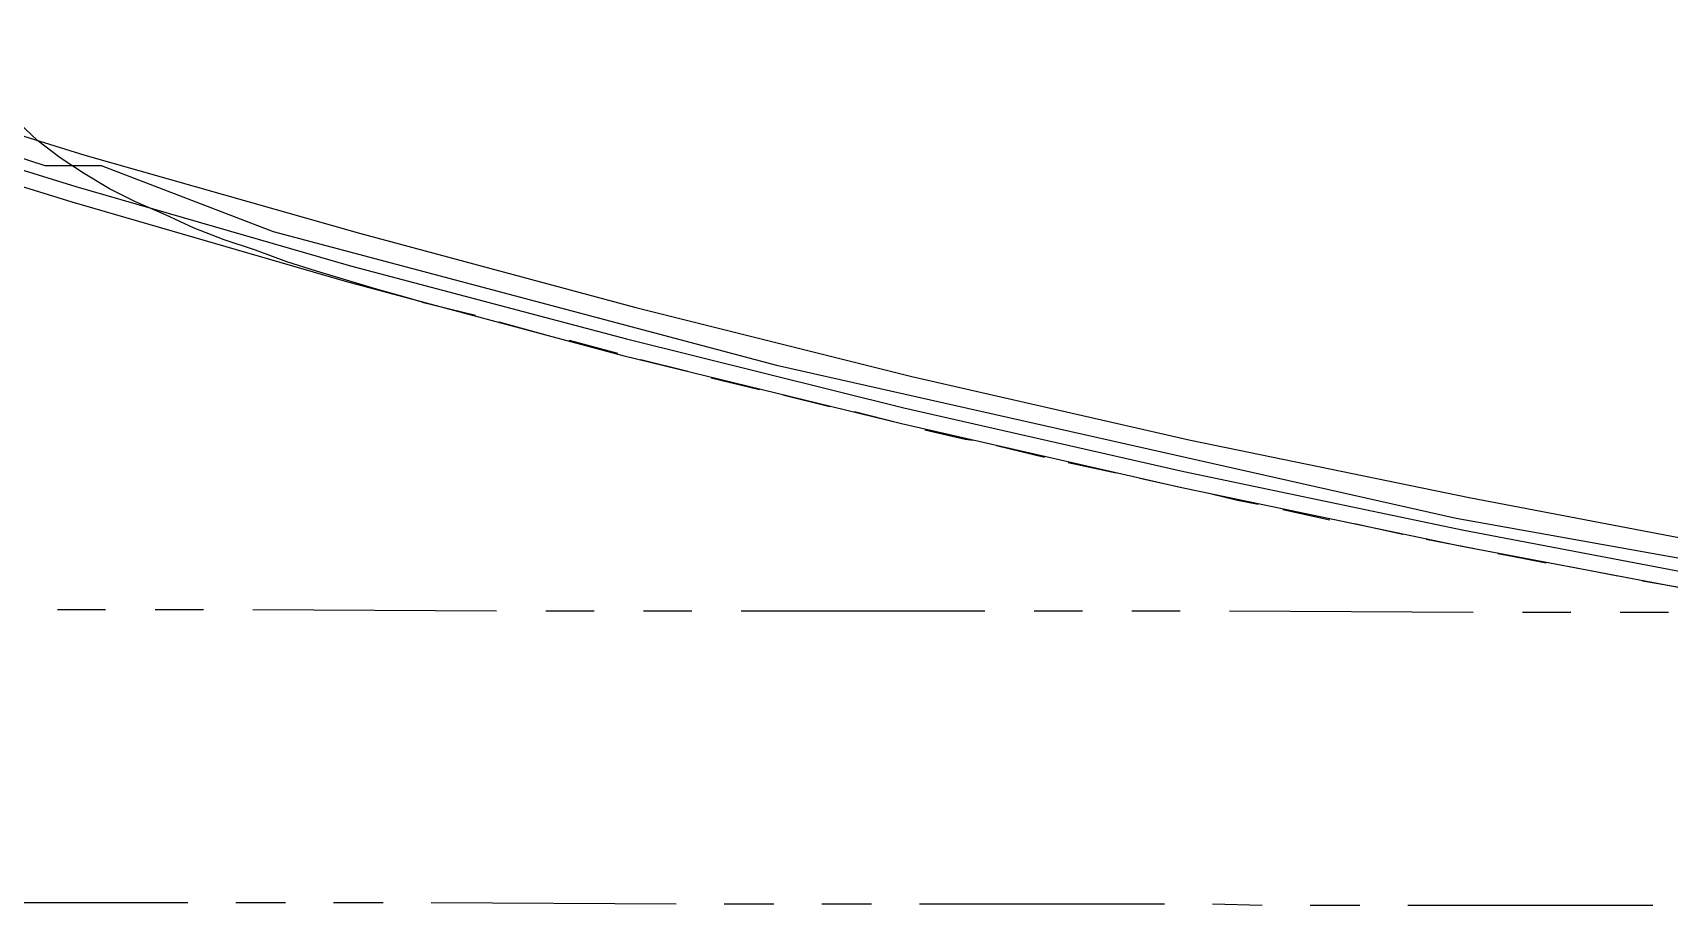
# Model space of a CAD drawing. Header units: feet. Extents: x -84 to 198, y -22 to 181.
# Drawn here: x 22.63 to 39.38, y 6.79 to 15.72 of the extents above; entities that cross this region are included whole.
import ezdxf

# ---------------------------------------------------------------- set-up
doc = ezdxf.new("R2010")
doc.units = ezdxf.units.FT
doc.layers.add('A-AREA-UNIDAD', color=30, linetype='CONTINUOUS')
doc.layers.add('A-LINEA', color=7, linetype='CONTINUOUS')

msp = doc.modelspace()

# ---------------------------------------------------------------- linework, layer by layer
at = {"layer": 'A-AREA-UNIDAD'}
msp.add_lwpolyline([(0.48, 26.6844), (12.928, 26.6844), (13.2, 24.5156), (13.152, 19.36), (13.36, 18.5244), (13.648, 18.0444), (14.528, 17.3156), (16.208, 16.5156), (17.04, 16.3556), (17.12, 14.88), (18.16, 14.88), (18.208, 15.52), (19.2, 15.52), (22.752, 14.3644), (23.328, 14.3644), (25.088, 13.6889), (30.24, 12.32), (37.2, 10.7556), (42.56, 9.7956)], dxfattribs=at)
at = {"layer": 'A-LINEA'}
for p, q in [((26.6133, 12.9644), (27.16, 12.8311)), ((27.4, 12.7644), (27.88, 12.6311)), ((28.12, 12.5778), (28.6133, 12.4444)), ((28.8533, 12.3778), (29.3333, 12.2578)), ((29.5733, 12.1911), (30.0667, 12.0711)), ((30.3067, 12.0178), (30.7867, 11.8978)), ((31.04, 11.8444), (31.52, 11.7244)), ((32.4933, 11.4978), (32.9867, 11.3778)), ((33.2267, 11.3244), (33.72, 11.2178)), ((33.96, 11.1644), (34.44, 11.0578)), ((35.4267, 10.8444), (35.9067, 10.7378)), ((36.16, 10.6978), (36.6533, 10.5911)), ((36.8933, 10.5378), (37.3867, 10.4444)), ((38.36, 10.2578), (38.8533, 10.1644)), ((39.1067, 10.1111), (39.5867, 10.0311)), ((22.88, 9.8178), (23.3733, 9.8178)), ((23.88, 9.8178), (24.3733, 9.8178)), ((24.88, 9.8178), (27.3733, 9.8044)), ((27.88, 9.8044), (28.3733, 9.8044)), ((28.88, 9.8044), (29.3733, 9.8044)), ((29.88, 9.8044), (32.3733, 9.8044)), ((32.88, 9.8044), (33.3733, 9.8044)), ((33.88, 9.8044), (34.3733, 9.8044)), ((34.88, 9.8044), (37.3733, 9.7911)), ((37.88, 9.7911), (38.3733, 9.7911)), ((38.88, 9.7911), (39.3733, 9.7911)), ((21.7067, 6.8178), (24.2133, 6.8178)), ((24.7067, 6.8178), (25.2133, 6.8178)), ((25.7067, 6.8178), (26.2133, 6.8178)), ((26.7067, 6.8178), (29.2133, 6.8044)), ((29.7067, 6.8044), (30.2133, 6.8044)), ((30.7067, 6.8044), (31.2133, 6.8044)), ((31.7067, 6.8044), (34.2133, 6.8044)), ((34.7067, 6.8044), (35.2133, 6.7911)), ((35.7067, 6.7911), (36.2133, 6.7911)), ((36.7067, 6.7911), (39.2133, 6.7911))]:
    msp.add_line(p, q, dxfattribs=at)
for points in [[(20.3733, 15.3378), (23.16, 14.4711), (25.9733, 13.6711), (28.8, 12.9111), (31.6267, 12.2044), (34.48, 11.5511), (37.3333, 10.9644), (40.2133, 10.4178)], [(20.3733, 15.3378), (23.16, 14.4711), (25.9733, 13.6711), (28.8, 12.9111), (31.6267, 12.2044), (34.48, 11.5511), (37.3333, 10.9644), (40.2133, 10.4178)], [(20.2667, 15.0178), (23.0667, 14.1511), (25.88, 13.3378), (28.7067, 12.5911), (31.5467, 11.8844), (34.4133, 11.2311), (37.28, 10.6311), (40.1467, 10.0844)], [(20.2667, 15.0178), (23.0667, 14.1511), (25.88, 13.3378), (28.7067, 12.5911), (31.5467, 11.8844), (34.4133, 11.2311), (37.28, 10.6311), (40.1467, 10.0844)], [(20.2267, 14.8578), (23.0267, 13.9911), (25.84, 13.1778), (28.6667, 12.4178), (31.52, 11.7244), (34.3733, 11.0711), (37.24, 10.4711), (40.12, 9.9244)], [(20.2267, 14.8578), (23.0267, 13.9911), (25.84, 13.1778), (28.6667, 12.4178), (31.52, 11.7244), (34.3733, 11.0711), (37.24, 10.4711), (40.12, 9.9244)], [(20.2267, 14.8578), (23.0267, 13.9911), (25.84, 13.1778), (28.6667, 12.4178), (31.52, 11.7244), (34.3733, 11.0711), (37.24, 10.4711), (40.12, 9.9244)], [(20.2267, 14.8578), (23.0267, 13.9911), (25.84, 13.1778), (28.6667, 12.4178), (31.52, 11.7244), (34.3733, 11.0711), (37.24, 10.4711), (40.12, 9.9244)], [(26.6133, 12.9644), (26.44, 13.0178), (26.1467, 13.0978), (25.84, 13.1911), (25.5333, 13.2844), (25.2267, 13.3778), (24.9067, 13.4978), (24.5867, 13.6044), (24.28, 13.7244), (23.9867, 13.8578), (23.68, 13.9911), (23.4133, 14.1244), (23.1467, 14.2844), (22.9067, 14.4444), (22.68, 14.6178), (22.48, 14.8044)], [(31.76, 11.6578), (32.1733, 11.5644), (32.2533, 11.5511)], [(34.6933, 11.0044), (34.96, 10.9378), (35.1733, 10.8978)], [(37.6267, 10.3911), (37.7733, 10.3644), (38.12, 10.2978)]]:
    msp.add_lwpolyline(points, dxfattribs=at)

doc.saveas('drawing.dxf')
